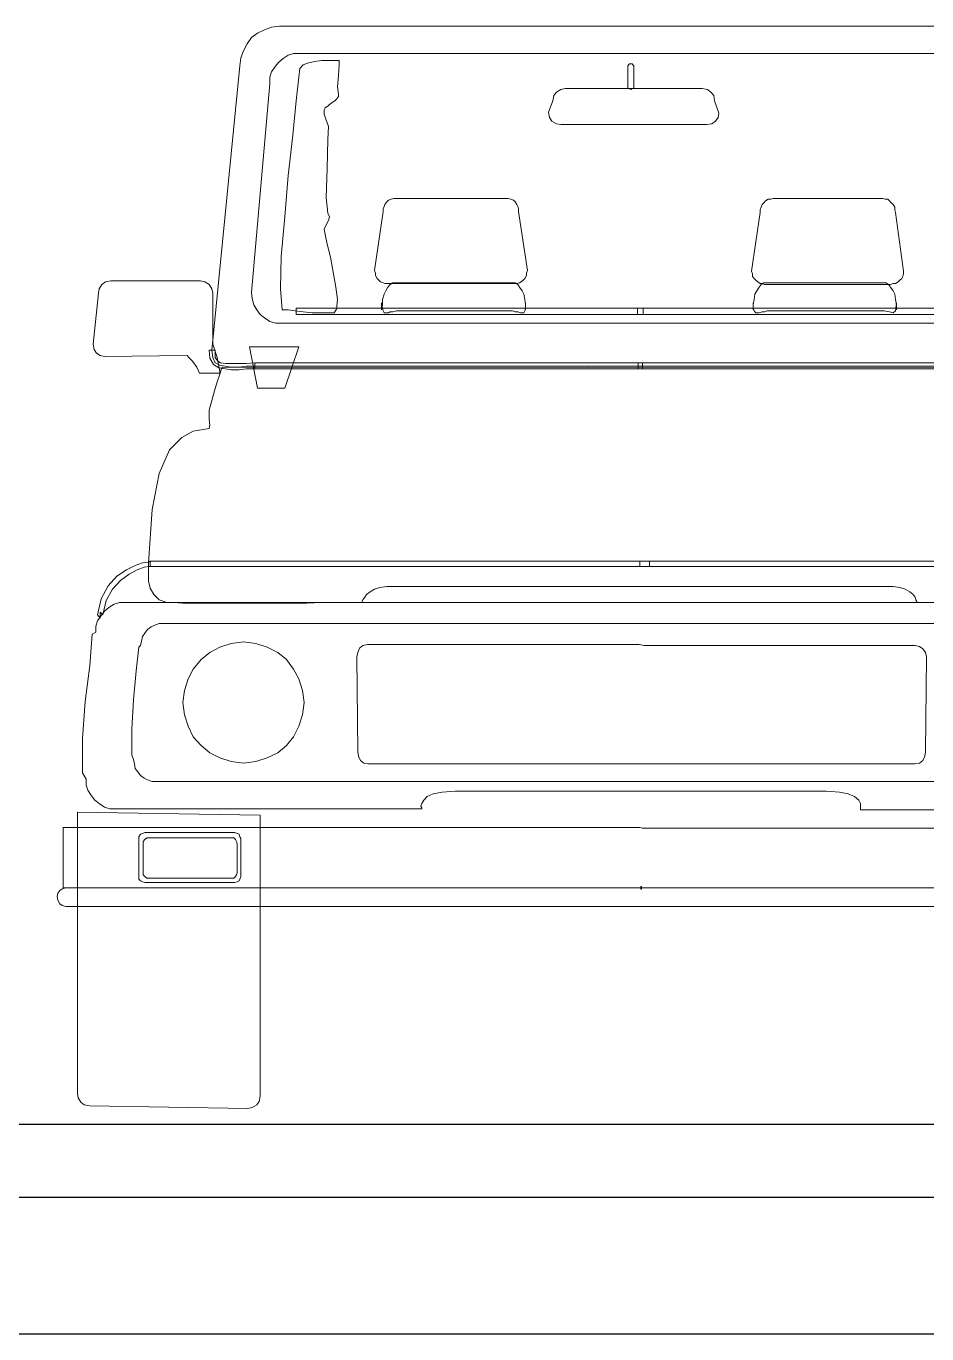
# Model space of a CAD drawing. Extents: x -1568 to -728, y -1287 to -990.
# Drawn here: x -1010.41 to -1000.53, y -1168.92 to -1154.57 of the extents above; entities that cross this region are included whole.
import ezdxf

# ---------------------------------------------------------------- set-up
doc = ezdxf.new("R2010")
doc.units = 0
doc.header["$LTSCALE"] = 5
doc.layers.get('0').update_dxf_attribs({"linetype": 'CONTINUOUS'})
doc.layers.add('车人', color=7, linetype='CONTINUOUS', lineweight=9)

# ---------------------------------------------------------------- blocks, each defined once
blk = doc.blocks.new('carbb')
at = {"layer": '车人', "color": 143}
for p, q in [((-0.7329, 1.9755), (-0.725, 1.9867)), ((-0.725, 1.9867), (-0.7137, 1.9947)), ((-0.7137, 1.9947), (-0.7007, 2.0012)), ((-0.7007, 2.0012), (-0.688, 2.0059)), ((-0.688, 2.0059), (-0.6735, 2.0077)), ((-0.6735, 2.0077), (-0.0306, 2.0077)), ((-0.0306, 2.0077), (-0.0194, 2.0077)), ((-0.0194, 2.0077), (-0.0194, 2.0077)), ((-0.0194, 2.0077), (0.6214, 2.0077)), ((-0.7442, 1.9498), (-0.7394, 1.9625)), ((-0.7394, 1.9625), (-0.7329, 1.9755)), ((-0.7459, 1.9353), (-0.7442, 1.9498)), ((-0.675, 1.9418), (-0.6815, 1.9338)), ((-0.667, 1.9483), (-0.675, 1.9418)), ((-0.6576, 1.9545), (-0.667, 1.9483)), ((-0.6478, 1.9577), (-0.6576, 1.9545)), ((-0.6366, 1.9577), (-0.6478, 1.9577)), ((-0.0306, 1.9577), (-0.6366, 1.9577)), ((-0.6221, 1.94), (-0.6301, 1.9368)), ((-0.6094, 1.9433), (-0.6221, 1.94)), ((-0.5964, 1.945), (-0.6094, 1.9433)), ((-0.5851, 1.945), (-0.5964, 1.945)), ((-0.5739, 1.945), (-0.5851, 1.945)), ((-0.5659, 1.945), (-0.5739, 1.945)), ((-0.5642, 1.945), (-0.5659, 1.945)), ((-0.5642, 1.9368), (-0.5642, 1.945)), ((-0.0339, 1.9385), (-0.0357, 1.9368)), ((-0.0306, 1.9385), (-0.0339, 1.9385)), ((-0.0194, 1.9577), (-0.0306, 1.9577)), ((-0.0306, 1.9385), (-0.0306, 1.9385)), ((-0.0291, 1.9385), (-0.0306, 1.9385)), ((-0.0274, 1.9368), (-0.0291, 1.9385)), ((0.5845, 1.9577), (-0.0194, 1.9577)), ((-0.7974, 1.4148), (-0.7459, 1.9353)), ((-0.688, 1.924), (-0.6913, 1.9143)), ((-0.6913, 1.9143), (-0.6913, 1.9031)), ((-0.6815, 1.9338), (-0.688, 1.924)), ((-0.6381, 1.9143), (-0.6431, 1.8711)), ((-0.6366, 1.9305), (-0.6381, 1.9143)), ((-0.6301, 1.9368), (-0.6366, 1.9305)), ((-0.6366, 1.9305), (-0.6366, 1.9305)), ((-0.5674, 1.8968), (-0.5659, 1.9175)), ((-0.5659, 1.9175), (-0.5642, 1.9368)), ((-0.0357, 1.9368), (-0.0371, 1.9353)), ((-0.0371, 1.9353), (-0.0371, 1.932)), ((-0.0371, 1.932), (-0.0371, 1.8983)), ((-0.0259, 1.9353), (-0.0274, 1.9368)), ((-0.0259, 1.932), (-0.0259, 1.9353)), ((-0.0259, 1.8983), (-0.0259, 1.932)), ((-0.6913, 1.9031), (-0.725, 1.5206)), ((-0.5659, 1.8824), (-0.5674, 1.8968)), ((-0.1592, 1.8918), (-0.1672, 1.8871)), ((-0.1512, 1.8936), (-0.1592, 1.8918)), ((-0.0291, 1.8936), (-0.1512, 1.8936)), ((-0.0371, 1.8983), (-0.0371, 1.8951)), ((-0.0371, 1.8951), (-0.0357, 1.8936)), ((-0.0357, 1.8936), (-0.0339, 1.8936)), ((-0.0339, 1.8936), (-0.0306, 1.8918)), ((-0.0306, 1.8918), (-0.0291, 1.8936)), ((-0.0306, 1.8918), (-0.0306, 1.8918)), ((-0.0306, 1.8918), (-0.0306, 1.8918)), ((-0.0194, 1.8936), (-0.0291, 1.8936)), ((-0.0291, 1.8936), (-0.0274, 1.8936)), ((-0.0274, 1.8936), (-0.0259, 1.8951)), ((-0.0259, 1.8951), (-0.0259, 1.8983)), ((0.0991, 1.8936), (-0.0194, 1.8936)), ((0.1089, 1.8918), (0.0991, 1.8936)), ((0.1151, 1.8871), (0.1089, 1.8918)), ((-0.6431, 1.8711), (-0.6493, 1.8085)), ((-0.5819, 1.8646), (-0.5772, 1.8679)), ((-0.5772, 1.8679), (-0.5721, 1.8711)), ((-0.5721, 1.8711), (-0.5692, 1.8741)), ((-0.5692, 1.8741), (-0.5659, 1.8791)), ((-0.5659, 1.8791), (-0.5659, 1.8824)), ((-0.1737, 1.8711), (-0.1817, 1.8501)), ((-0.1722, 1.8806), (-0.1737, 1.8711)), ((-0.1672, 1.8871), (-0.1722, 1.8806)), ((0.1201, 1.8806), (0.1151, 1.8871)), ((0.1216, 1.8711), (0.1201, 1.8806)), ((0.1296, 1.8484), (0.1216, 1.8711)), ((-0.5916, 1.8549), (-0.5899, 1.8581)), ((-0.5916, 1.8469), (-0.5916, 1.8549)), ((-0.5884, 1.8357), (-0.5916, 1.8469)), ((-0.5899, 1.8581), (-0.5851, 1.8614)), ((-0.5851, 1.8614), (-0.5819, 1.8646)), ((-0.1817, 1.8501), (-0.1802, 1.8404)), ((0.1281, 1.8404), (0.1296, 1.8484)), ((-0.5851, 1.8277), (-0.5884, 1.8357)), ((-0.5837, 1.8244), (-0.5851, 1.8277)), ((-0.5851, 1.8002), (-0.5837, 1.8244)), ((-0.1802, 1.8404), (-0.1755, 1.8342)), ((-0.1755, 1.8342), (-0.1672, 1.8292)), ((-0.1672, 1.8292), (-0.1592, 1.8277)), ((-0.1592, 1.8277), (-0.0306, 1.8277)), ((-0.0306, 1.8277), (-0.0194, 1.8277)), ((-0.0194, 1.8277), (-0.0194, 1.8277)), ((-0.0194, 1.8277), (0.1071, 1.8277)), ((0.1071, 1.8277), (0.1169, 1.8292)), ((0.1169, 1.8292), (0.1234, 1.8342)), ((0.1234, 1.8342), (0.1281, 1.8404)), ((-0.6493, 1.8085), (-0.6576, 1.7343)), ((-0.5866, 1.7473), (-0.5851, 1.8002)), ((-0.5884, 1.6944), (-0.5866, 1.7473)), ((-0.6576, 1.7343), (-0.6638, 1.6589)), ((-0.5851, 1.6654), (-0.5884, 1.6944)), ((-0.4823, 1.6781), (-0.4838, 1.6734)), ((-0.4808, 1.6814), (-0.4823, 1.6781)), ((-0.4775, 1.6861), (-0.4808, 1.6814)), ((-0.4743, 1.6893), (-0.4775, 1.6861)), ((-0.4696, 1.6911), (-0.4743, 1.6893)), ((-0.4645, 1.6926), (-0.4696, 1.6911)), ((-0.4598, 1.6926), (-0.4645, 1.6926)), ((-0.2606, 1.6926), (-0.4598, 1.6926)), ((-0.2556, 1.6926), (-0.2606, 1.6926)), ((-0.2508, 1.6911), (-0.2556, 1.6926)), ((-0.2461, 1.6893), (-0.2508, 1.6911)), ((-0.2429, 1.6861), (-0.2461, 1.6893)), ((-0.2396, 1.6814), (-0.2429, 1.6861)), ((-0.2381, 1.6781), (-0.2396, 1.6814)), ((-0.2364, 1.6734), (-0.2381, 1.6781)), ((0.2052, 1.6716), (0.2067, 1.6766)), ((0.2067, 1.6766), (0.2085, 1.6814)), ((0.2085, 1.6814), (0.2118, 1.6846)), ((0.2118, 1.6846), (0.215, 1.6879)), ((0.215, 1.6879), (0.2197, 1.6911)), ((0.2197, 1.6911), (0.2245, 1.6911)), ((0.2245, 1.6911), (0.2292, 1.6926)), ((0.2292, 1.6926), (0.4287, 1.6926)), ((0.4287, 1.6926), (0.4334, 1.6911)), ((0.4334, 1.6911), (0.4382, 1.6911)), ((0.4382, 1.6911), (0.4414, 1.6879)), ((0.4414, 1.6879), (0.4447, 1.6846)), ((0.4447, 1.6846), (0.4479, 1.6814)), ((0.4479, 1.6814), (0.4512, 1.6766)), ((0.4512, 1.6766), (0.4512, 1.6716)), ((-0.6638, 1.6589), (-0.6703, 1.5865)), ((-0.5884, 1.6444), (-0.5837, 1.6524)), ((-0.5819, 1.6589), (-0.5851, 1.6654)), ((-0.5837, 1.6524), (-0.5819, 1.6589)), ((-0.4838, 1.6687), (-0.5, 1.5608)), ((-0.4838, 1.6734), (-0.4838, 1.6687)), ((-0.2364, 1.6687), (-0.2364, 1.6734)), ((-0.2204, 1.5608), (-0.2364, 1.6687)), ((0.1893, 1.5593), (0.2052, 1.6669)), ((0.2052, 1.6669), (0.2052, 1.6716)), ((0.4512, 1.6716), (0.4527, 1.6669)), ((0.4527, 1.6669), (0.4671, 1.5593)), ((-0.5916, 1.6364), (-0.5884, 1.6444)), ((-0.5899, 1.6267), (-0.5916, 1.6364)), ((-0.5866, 1.6089), (-0.5899, 1.6267)), ((-0.5804, 1.585), (-0.5866, 1.6089)), ((-0.6703, 1.5865), (-0.672, 1.5271)), ((-0.5754, 1.5575), (-0.5804, 1.585)), ((-0.5707, 1.5303), (-0.5754, 1.5575)), ((-0.5, 1.5608), (-0.4982, 1.556)), ((-0.4982, 1.556), (-0.4982, 1.5513)), ((-0.2219, 1.556), (-0.2204, 1.5608)), ((-0.2219, 1.5513), (-0.2219, 1.556)), ((0.1908, 1.5546), (0.1893, 1.5593)), ((0.4671, 1.5593), (0.4671, 1.5546)), ((-0.9981, 1.5351), (-1.0031, 1.5271)), ((-0.9916, 1.5401), (-0.9981, 1.5351)), ((-0.9821, 1.5416), (-0.9916, 1.5401)), ((-0.8181, 1.5416), (-0.9821, 1.5416)), ((-0.8101, 1.5401), (-0.8181, 1.5416)), ((-0.8021, 1.5351), (-0.8101, 1.5401)), ((-0.7974, 1.5271), (-0.8021, 1.5351)), ((-0.4982, 1.5513), (-0.4953, 1.5463)), ((-0.4953, 1.5463), (-0.492, 1.543)), ((-0.492, 1.543), (-0.4888, 1.5401)), ((-0.4888, 1.5401), (-0.4838, 1.5383)), ((-0.4838, 1.5383), (-0.4808, 1.5368)), ((-0.4808, 1.5368), (-0.4758, 1.5368)), ((-0.4758, 1.5368), (-0.2443, 1.5368)), ((-0.4758, 1.5303), (-0.471, 1.5351)), ((-0.471, 1.5351), (-0.4663, 1.5383)), ((-0.4663, 1.5383), (-0.4613, 1.5383)), ((-0.4613, 1.5383), (-0.2476, 1.5383)), ((-0.2476, 1.5383), (-0.2429, 1.5383)), ((-0.2443, 1.5368), (-0.2443, 1.5368)), ((-0.2443, 1.5368), (-0.2396, 1.5368)), ((-0.2429, 1.5383), (-0.2381, 1.5351)), ((-0.2396, 1.5368), (-0.2349, 1.5383)), ((-0.2381, 1.5351), (-0.2349, 1.5303)), ((-0.2349, 1.5383), (-0.2316, 1.5401)), ((-0.2316, 1.5401), (-0.2284, 1.543)), ((-0.2284, 1.543), (-0.2251, 1.5463)), ((-0.2251, 1.5463), (-0.2219, 1.5513)), ((0.1908, 1.5495), (0.1908, 1.5546)), ((0.194, 1.5463), (0.1908, 1.5495)), ((0.1973, 1.543), (0.194, 1.5463)), ((0.2005, 1.5401), (0.1973, 1.543)), ((0.2052, 1.5368), (0.2005, 1.5401)), ((0.2035, 1.5303), (0.2067, 1.5351)), ((0.2085, 1.5368), (0.2052, 1.5368)), ((0.2067, 1.5351), (0.2118, 1.5383)), ((0.2132, 1.5351), (0.2085, 1.5368)), ((0.2118, 1.5383), (0.2165, 1.5383)), ((0.2132, 1.5351), (0.2132, 1.5351)), ((0.4432, 1.5351), (0.2132, 1.5351)), ((0.2165, 1.5383), (0.4302, 1.5383)), ((0.4302, 1.5383), (0.4349, 1.5383)), ((0.4349, 1.5383), (0.4399, 1.5351)), ((0.4399, 1.5351), (0.4432, 1.5303)), ((0.4479, 1.5368), (0.4432, 1.5351)), ((0.4527, 1.5368), (0.4479, 1.5368)), ((0.4574, 1.5401), (0.4527, 1.5368)), ((0.4606, 1.543), (0.4574, 1.5401)), ((0.4639, 1.5463), (0.4606, 1.543)), ((0.4657, 1.5495), (0.4639, 1.5463)), ((0.4671, 1.5546), (0.4657, 1.5495)), ((-1.0046, 1.5191), (-1.0143, 1.426)), ((-1.0031, 1.5271), (-1.0046, 1.5191)), ((-0.7956, 1.5191), (-0.7974, 1.5271)), ((-0.7956, 1.426), (-0.7956, 1.5191)), ((-0.725, 1.5206), (-0.7235, 1.5093)), ((-0.7235, 1.5093), (-0.7202, 1.4981)), ((-0.672, 1.5271), (-0.6688, 1.4886)), ((-0.5674, 1.5079), (-0.5707, 1.5303)), ((-0.5692, 1.4901), (-0.5674, 1.5079)), ((-0.4855, 1.5079), (-0.4823, 1.5173)), ((-0.4855, 1.4981), (-0.4855, 1.5079)), ((-0.4823, 1.5173), (-0.479, 1.5238)), ((-0.479, 1.5238), (-0.4758, 1.5303)), ((-0.2349, 1.5303), (-0.2298, 1.5238)), ((-0.2298, 1.5238), (-0.2269, 1.5173)), ((-0.2269, 1.5173), (-0.2251, 1.5079)), ((-0.2251, 1.5079), (-0.2236, 1.4981)), ((0.1922, 1.4981), (0.194, 1.5079)), ((0.194, 1.5079), (0.1955, 1.5173)), ((0.1955, 1.5173), (0.1987, 1.5238)), ((0.1987, 1.5238), (0.2035, 1.5303)), ((0.4432, 1.5303), (0.4479, 1.5238)), ((0.4479, 1.5238), (0.4512, 1.5173)), ((0.4512, 1.5173), (0.4527, 1.5079)), ((0.4527, 1.5079), (0.4544, 1.4981)), ((-0.7202, 1.4981), (-0.7152, 1.4886)), ((-0.7152, 1.4886), (-0.709, 1.4804)), ((-0.6688, 1.4886), (-0.6655, 1.4886)), ((-0.6655, 1.4886), (-0.6576, 1.4886)), ((-0.6576, 1.4886), (-0.6446, 1.4869)), ((-0.6446, 1.4869), (-0.6301, 1.4854)), ((-0.0194, 1.4916), (-0.6431, 1.4916)), ((-0.6431, 1.4916), (-0.6431, 1.4804)), ((-0.6301, 1.4854), (-0.6141, 1.4836)), ((-0.6141, 1.4836), (-0.5979, 1.4836)), ((-0.5979, 1.4836), (-0.5851, 1.4836)), ((-0.5851, 1.4836), (-0.5739, 1.4836)), ((-0.5739, 1.4836), (-0.5692, 1.4901)), ((-0.487, 1.5014), (-0.487, 1.4886)), ((-0.4855, 1.4916), (-0.487, 1.5014)), ((-0.487, 1.4886), (-0.4855, 1.4981)), ((-0.4838, 1.4869), (-0.4855, 1.4916)), ((-0.4823, 1.4836), (-0.4838, 1.4869)), ((-0.479, 1.4836), (-0.4823, 1.4836)), ((-0.4743, 1.4836), (-0.479, 1.4836)), ((-0.471, 1.4854), (-0.4743, 1.4836)), ((-0.4663, 1.4854), (-0.471, 1.4854)), ((-0.4598, 1.4869), (-0.4663, 1.4854)), ((-0.4598, 1.4869), (-0.4598, 1.4869)), ((-0.2476, 1.4869), (-0.4598, 1.4869)), ((-0.2429, 1.4854), (-0.2476, 1.4869)), ((-0.2381, 1.4854), (-0.2429, 1.4854)), ((-0.2331, 1.4836), (-0.2381, 1.4854)), ((-0.2298, 1.4836), (-0.2331, 1.4836)), ((-0.2269, 1.4836), (-0.2298, 1.4836)), ((-0.2251, 1.4869), (-0.2269, 1.4836)), ((-0.2236, 1.4916), (-0.2251, 1.4869)), ((-0.2236, 1.5014), (-0.2236, 1.4916)), ((-0.2236, 1.4886), (-0.2236, 1.5014)), ((-0.2236, 1.4981), (-0.2236, 1.4886)), ((-0.0194, 1.4916), (-0.0194, 1.4804)), ((-0.0085, 1.4916), (-0.0194, 1.4916)), ((-0.0194, 1.4916), (-0.0194, 1.4916)), ((-0.0194, 1.4804), (-0.0194, 1.4916)), ((-0.0194, 1.4916), (-0.0194, 1.4916)), ((-0.0085, 1.4916), (-0.0085, 1.4804)), ((0.6134, 1.4916), (-0.0085, 1.4916)), ((-0.0085, 1.4916), (-0.0085, 1.4916)), ((-0.0085, 1.4804), (-0.0085, 1.4916)), ((-0.0085, 1.4916), (-0.0085, 1.4916)), ((0.1922, 1.5014), (0.1922, 1.4886)), ((0.1922, 1.4916), (0.1922, 1.5014)), ((0.1922, 1.4886), (0.1922, 1.4981)), ((0.194, 1.4869), (0.1922, 1.4916)), ((0.1973, 1.4836), (0.194, 1.4869)), ((0.2005, 1.4836), (0.1973, 1.4836)), ((0.2035, 1.4836), (0.2005, 1.4836)), ((0.2085, 1.4854), (0.2035, 1.4836)), ((0.2132, 1.4854), (0.2085, 1.4854)), ((0.218, 1.4869), (0.2132, 1.4854)), ((0.218, 1.4869), (0.218, 1.4869)), ((0.4317, 1.4869), (0.218, 1.4869)), ((0.4414, 1.4854), (0.4317, 1.4869)), ((0.4479, 1.4836), (0.4414, 1.4854)), ((0.4527, 1.4869), (0.4479, 1.4836)), ((0.4544, 1.5014), (0.4527, 1.4869)), ((0.4544, 1.4886), (0.4544, 1.5014)), ((0.4544, 1.4981), (0.4544, 1.4886)), ((-0.709, 1.4804), (-0.7007, 1.4742)), ((-0.7007, 1.4742), (-0.6913, 1.4677)), ((-0.6913, 1.4677), (-0.68, 1.4644)), ((-0.68, 1.4644), (-0.6688, 1.4644)), ((-0.6688, 1.4644), (-0.0179, 1.4644)), ((-0.6431, 1.4804), (-0.0194, 1.4804)), ((-0.0194, 1.4804), (-0.0085, 1.4804)), ((-0.0194, 1.4804), (-0.0194, 1.4804)), ((-0.0179, 1.4644), (-0.0102, 1.4644)), ((-0.0102, 1.4644), (-0.0102, 1.4644)), ((-0.0102, 1.4644), (0.6406, 1.4644)), ((-0.0085, 1.4804), (0.6134, 1.4804)), ((-0.0085, 1.4804), (-0.0085, 1.4804)), ((-1.0143, 1.426), (-1.0126, 1.4162)), ((-1.0126, 1.4162), (-1.0078, 1.4097)), ((-0.8021, 1.4148), (-0.8021, 1.4148)), ((-0.7923, 1.4148), (-0.8021, 1.4148)), ((-0.8021, 1.4148), (-0.8006, 1.4003)), ((-0.8021, 1.4148), (-0.8021, 1.4148)), ((-0.7956, 1.4017), (-0.7974, 1.4148)), ((-0.7956, 1.426), (-0.7956, 1.426)), ((-0.7876, 1.4017), (-0.7956, 1.426)), ((-0.7909, 1.4148), (-0.7923, 1.4148)), ((-0.7909, 1.4017), (-0.7909, 1.4148)), ((-0.7282, 1.421), (-0.7282, 1.421)), ((-0.7137, 1.3456), (-0.7282, 1.421)), ((-0.7282, 1.421), (-0.6381, 1.421)), ((-0.6381, 1.421), (-0.6638, 1.3456)), ((-1.0078, 1.4097), (-1.0013, 1.405)), ((-1.0013, 1.405), (-0.9933, 1.4032)), ((-0.9933, 1.4032), (-0.8423, 1.405)), ((-0.8423, 1.405), (-0.839, 1.4017)), ((-0.839, 1.4017), (-0.8325, 1.3952)), ((-0.8325, 1.3952), (-0.8246, 1.384)), ((-0.8006, 1.4003), (-0.7941, 1.389)), ((-0.7909, 1.392), (-0.7956, 1.4017)), ((-0.7941, 1.389), (-0.7844, 1.3825)), ((-0.7861, 1.3952), (-0.7909, 1.4017)), ((-0.7829, 1.3873), (-0.7909, 1.392)), ((-0.7844, 1.3858), (-0.7876, 1.4017)), ((-0.7811, 1.392), (-0.7861, 1.3952)), ((-0.7717, 1.3905), (-0.7811, 1.392)), ((-0.7619, 1.3905), (-0.7717, 1.3905)), ((-0.7474, 1.3905), (-0.7619, 1.3905)), ((-0.7347, 1.3905), (-0.7474, 1.3905)), ((-0.7184, 1.392), (-0.7347, 1.3905)), ((-0.0179, 1.392), (-0.7184, 1.392)), ((-0.7184, 1.3808), (-0.7184, 1.392)), ((-0.7184, 1.392), (-0.7184, 1.3808)), ((-0.7184, 1.392), (-0.7184, 1.392)), ((-0.0179, 1.392), (-0.0179, 1.3808)), ((-0.0179, 1.392), (-0.0179, 1.392)), ((-0.0102, 1.392), (-0.0179, 1.392)), ((-0.0179, 1.3808), (-0.0179, 1.392)), ((-0.0102, 1.392), (-0.0102, 1.3808)), ((-0.0102, 1.392), (-0.0102, 1.392)), ((0.6906, 1.392), (-0.0102, 1.392)), ((-0.0102, 1.3808), (-0.0102, 1.392)), ((-0.8246, 1.384), (-0.8198, 1.3728)), ((-0.8198, 1.3728), (-0.7829, 1.3728)), ((-0.7876, 1.3568), (-0.7829, 1.3713)), ((-0.7829, 1.376), (-0.7844, 1.3858)), ((-0.7844, 1.3825), (-0.7731, 1.3808)), ((-0.7731, 1.3858), (-0.7829, 1.3873)), ((-0.7829, 1.3713), (-0.7796, 1.3808)), ((-0.7829, 1.3728), (-0.7829, 1.376)), ((-0.7796, 1.3808), (-0.7779, 1.384)), ((-0.7779, 1.384), (0.7485, 1.3825)), ((-0.7619, 1.384), (-0.7731, 1.3858)), ((-0.7731, 1.3808), (-0.7619, 1.3793)), ((-0.7474, 1.384), (-0.7619, 1.384)), ((-0.7619, 1.3793), (-0.7474, 1.3793)), ((-0.7347, 1.3858), (-0.7474, 1.384)), ((-0.7474, 1.3793), (-0.7347, 1.3808)), ((-0.7184, 1.3858), (-0.7347, 1.3858)), ((-0.7347, 1.3808), (-0.7184, 1.3808)), ((-0.0179, 1.3858), (-0.7184, 1.3858)), ((-0.7184, 1.3808), (-0.0179, 1.3808)), ((-0.7184, 1.3808), (-0.7184, 1.3808)), ((-0.7184, 1.3808), (-0.7184, 1.3808)), ((-0.0102, 1.3858), (-0.0179, 1.3858)), ((-0.0179, 1.3808), (-0.0179, 1.3808)), ((-0.0179, 1.3808), (-0.0102, 1.3808)), ((-0.0179, 1.3808), (-0.0179, 1.3808)), ((0.6906, 1.3858), (-0.0102, 1.3858)), ((-0.0102, 1.3808), (-0.0102, 1.3808)), ((-0.0102, 1.3808), (0.6906, 1.3808)), ((-0.0102, 1.3808), (-0.0102, 1.3808)), ((-0.7974, 1.3231), (-0.7923, 1.3406)), ((-0.7923, 1.3406), (-0.7876, 1.3568)), ((-0.6638, 1.3456), (-0.7137, 1.3456)), ((-0.8021, 1.3054), (-0.7974, 1.3231)), ((-0.8021, 1.2891), (-0.8021, 1.3054)), ((-0.8311, 1.2667), (-0.8133, 1.2699)), ((-0.8133, 1.2699), (-0.8021, 1.2717)), ((-0.8006, 1.2779), (-0.8021, 1.2891)), ((-0.8021, 1.2717), (-0.8006, 1.2779)), ((-0.8745, 1.233), (-0.8518, 1.2554)), ((-0.8518, 1.2554), (-0.8311, 1.2667)), ((-0.8937, 1.1895), (-0.8745, 1.233)), ((-0.9064, 1.1236), (-0.8937, 1.1895)), ((-0.9129, 1.0258), (-0.9064, 1.1236)), ((-0.9097, 1.029), (-0.9129, 1.0272)), ((-0.0147, 1.029), (-0.9097, 1.029)), ((-0.9097, 1.0196), (-0.9097, 1.029)), ((-0.9097, 1.029), (-0.9097, 1.0196)), ((-0.9097, 1.029), (-0.9097, 1.029)), ((-0.0147, 1.029), (-0.0147, 1.0196)), ((-0.0147, 1.029), (-0.0147, 1.029)), ((0.0028, 1.029), (-0.0147, 1.029)), ((-0.0147, 1.0196), (-0.0147, 1.029)), ((0.0028, 1.029), (0.0028, 1.0196)), ((0.0028, 1.029), (0.0028, 1.029)), ((0.8801, 1.029), (0.0028, 1.029)), ((0.0028, 1.0196), (0.0028, 1.029)), ((-0.9531, 1.0131), (-0.9709, 1.0018)), ((-0.9644, 0.9938), (-0.9484, 1.0051)), ((-0.9372, 1.021), (-0.9531, 1.0131)), ((-0.9484, 1.0051), (-0.9339, 1.0131)), ((-0.9242, 1.0258), (-0.9372, 1.021)), ((-0.9339, 1.0131), (-0.9209, 1.0181)), ((-0.9129, 1.0272), (-0.9242, 1.0258)), ((-0.9209, 1.0181), (-0.9115, 1.0196)), ((-0.9129, 1.0225), (-0.9129, 1.0258)), ((-0.9129, 1.0163), (-0.9129, 1.0225)), ((-0.9129, 1.0051), (-0.9129, 1.0163)), ((-0.9129, 0.9924), (-0.9129, 1.0051)), ((-0.9115, 1.0196), (-0.9097, 1.0196)), ((-0.9097, 1.0196), (-0.0147, 1.0196)), ((-0.9097, 1.0196), (-0.9097, 1.0196)), ((-0.9097, 1.0196), (-0.9097, 1.0196)), ((-0.0147, 1.0196), (-0.0147, 1.0196)), ((-0.0147, 1.0196), (0.0028, 1.0196)), ((-0.0147, 1.0196), (-0.0147, 1.0196)), ((0.0028, 1.0196), (0.0028, 1.0196)), ((0.0028, 1.0196), (0.8801, 1.0196)), ((0.0028, 1.0196), (0.0028, 1.0196)), ((-0.9868, 0.9841), (-0.9998, 0.9601)), ((-0.9709, 1.0018), (-0.9868, 0.9841)), ((-0.9789, 0.9779), (-0.9644, 0.9938)), ((-0.9097, 0.9794), (-0.9129, 0.9924)), ((-0.4903, 0.9811), (-0.5, 0.9779)), ((-0.4775, 0.9826), (-0.4903, 0.9811)), ((-0.4696, 0.9826), (-0.4775, 0.9826)), ((-0.4598, 0.9826), (-0.4696, 0.9826)), ((-0.4501, 0.9826), (-0.4598, 0.9826)), ((-0.4388, 0.9826), (-0.4501, 0.9826)), ((-0.4294, 0.9826), (-0.4388, 0.9826)), ((-0.4181, 0.9826), (-0.4294, 0.9826)), ((-0.4069, 0.9826), (-0.4181, 0.9826)), ((-0.3954, 0.9826), (-0.4069, 0.9826)), ((-0.3841, 0.9826), (-0.3954, 0.9826)), ((-0.3747, 0.9826), (-0.3841, 0.9826)), ((-0.3667, 0.9826), (-0.3747, 0.9826)), ((-0.3584, 0.9826), (-0.3667, 0.9826)), ((-0.3522, 0.9826), (-0.3584, 0.9826)), ((-0.3472, 0.9826), (-0.3522, 0.9826)), ((-0.3439, 0.9826), (-0.3472, 0.9826)), ((-0.3425, 0.9826), (-0.3439, 0.9826)), ((0.3128, 0.9826), (-0.3425, 0.9826)), ((0.3146, 0.9826), (0.3128, 0.9826)), ((0.3176, 0.9826), (0.3146, 0.9826)), ((0.3226, 0.9826), (0.3176, 0.9826)), ((0.3291, 0.9826), (0.3226, 0.9826)), ((0.3371, 0.9826), (0.3291, 0.9826)), ((0.3451, 0.9826), (0.3371, 0.9826)), ((0.3548, 0.9826), (0.3451, 0.9826)), ((0.366, 0.9826), (0.3548, 0.9826)), ((0.3773, 0.9826), (0.366, 0.9826)), ((0.3885, 0.9826), (0.3773, 0.9826)), ((0.3997, 0.9826), (0.3885, 0.9826)), ((0.4092, 0.9826), (0.3997, 0.9826)), ((0.4204, 0.9826), (0.4092, 0.9826)), ((0.4302, 0.9826), (0.4204, 0.9826)), ((0.4399, 0.9826), (0.4302, 0.9826)), ((0.4479, 0.9826), (0.4399, 0.9826)), ((0.4606, 0.9811), (0.4479, 0.9826)), ((0.4704, 0.9779), (0.4606, 0.9811)), ((-0.9998, 0.9601), (-1.0061, 0.9312)), ((-0.9966, 0.9312), (-0.9901, 0.9569)), ((-0.9901, 0.9569), (-0.9789, 0.9779)), ((-0.9032, 0.9681), (-0.9097, 0.9794)), ((-0.8937, 0.9584), (-0.9032, 0.9681)), ((-0.8792, 0.9536), (-0.8937, 0.9584)), ((-0.521, 0.9584), (-0.5225, 0.9554)), ((-0.5177, 0.9634), (-0.521, 0.9584)), ((-0.5145, 0.9681), (-0.5177, 0.9634)), ((-0.508, 0.9729), (-0.5145, 0.9681)), ((-0.5, 0.9779), (-0.508, 0.9729)), ((0.4784, 0.9729), (0.4704, 0.9779)), ((0.4849, 0.9681), (0.4784, 0.9729)), ((0.4881, 0.9634), (0.4849, 0.9681)), ((0.4896, 0.9584), (0.4881, 0.9634)), ((0.4914, 0.9554), (0.4896, 0.9584)), ((-1.0013, 0.9359), (-1.0013, 0.9359)), ((-1.0013, 0.9247), (-1.0013, 0.9359)), ((-1.0013, 0.9359), (-0.9966, 0.9312)), ((-0.9933, 0.9377), (-0.9998, 0.9297)), ((-0.9854, 0.9442), (-0.9933, 0.9377)), ((-0.9756, 0.9504), (-0.9854, 0.9442)), ((-0.9661, 0.9536), (-0.9756, 0.9504)), ((-0.9546, 0.9536), (-0.9661, 0.9536)), ((-0.0161, 0.9536), (-0.9546, 0.9536)), ((-0.868, 0.9536), (-0.8792, 0.9536)), ((-0.8503, 0.9522), (-0.868, 0.9536)), ((-0.8293, 0.9522), (-0.8503, 0.9522)), ((-0.8036, 0.9522), (-0.8293, 0.9522)), ((-0.7764, 0.9522), (-0.8036, 0.9522)), ((-0.7459, 0.9522), (-0.7764, 0.9522)), ((-0.7152, 0.9522), (-0.7459, 0.9522)), ((-0.6833, 0.9522), (-0.7152, 0.9522)), ((-0.6525, 0.9522), (-0.6833, 0.9522)), ((-0.6236, 0.9522), (-0.6525, 0.9522)), ((-0.5964, 0.9536), (-0.6236, 0.9522)), ((-0.5707, 0.9536), (-0.5964, 0.9536)), ((-0.5514, 0.9536), (-0.5707, 0.9536)), ((-0.5352, 0.9536), (-0.5514, 0.9536)), ((-0.5257, 0.9536), (-0.5352, 0.9536)), ((-0.5225, 0.9536), (-0.5257, 0.9536)), ((-0.5225, 0.9554), (-0.5225, 0.9536)), ((-0.007, 0.9536), (-0.0161, 0.9536)), ((0.93, 0.9536), (-0.007, 0.9536)), ((0.4914, 0.9536), (0.4914, 0.9554)), ((0.4946, 0.9536), (0.4914, 0.9536)), ((0.5059, 0.9536), (0.4946, 0.9536)), ((0.5203, 0.9536), (0.5059, 0.9536)), ((-1.0061, 0.9199), (-1.0093, 0.9102)), ((-1.0093, 0.9102), (-1.0093, 0.899)), ((-1.0061, 0.9312), (-1.0013, 0.9247)), ((-0.9998, 0.9297), (-1.0061, 0.9199)), ((-0.9017, 0.912), (-0.9082, 0.9087)), ((-0.8937, 0.9152), (-0.9017, 0.912)), ((-0.8857, 0.9152), (-0.8937, 0.9152)), ((-0.0161, 0.9152), (-0.8857, 0.9152)), ((-0.007, 0.9152), (-0.0161, 0.9152)), ((0.8626, 0.9152), (-0.007, 0.9152)), ((-1.0158, 0.8957), (-1.0205, 0.8381)), ((-1.0093, 0.899), (-1.0158, 0.8957)), ((-0.9242, 0.891), (-0.9259, 0.883)), ((-0.9194, 0.8975), (-0.9242, 0.891)), ((-0.9147, 0.904), (-0.9194, 0.8975)), ((-0.9082, 0.9087), (-0.9147, 0.904)), ((-0.9307, 0.8718), (-0.9354, 0.8283)), ((-0.9274, 0.875), (-0.9307, 0.8718)), ((-0.9259, 0.883), (-0.9274, 0.875)), ((-0.8006, 0.862), (-0.8166, 0.8493)), ((-0.7829, 0.8718), (-0.8006, 0.862)), ((-0.7619, 0.8783), (-0.7829, 0.8718)), ((-0.7394, 0.8815), (-0.7619, 0.8783)), ((-0.717, 0.8783), (-0.7394, 0.8815)), ((-0.696, 0.8718), (-0.717, 0.8783)), ((-0.6768, 0.862), (-0.696, 0.8718)), ((-0.6608, 0.8493), (-0.6768, 0.862)), ((-0.5305, 0.862), (-0.5322, 0.854)), ((-0.5272, 0.87), (-0.5305, 0.862)), ((-0.521, 0.875), (-0.5272, 0.87)), ((-0.5127, 0.8765), (-0.521, 0.875)), ((-0.0161, 0.8765), (-0.5127, 0.8765)), ((-0.007, 0.875), (-0.0161, 0.8765)), ((0.4881, 0.875), (-0.007, 0.875)), ((0.4961, 0.8732), (0.4881, 0.875)), ((0.5026, 0.8685), (0.4961, 0.8732)), ((0.5073, 0.862), (0.5026, 0.8685)), ((0.5088, 0.854), (0.5073, 0.862)), ((-1.0205, 0.8381), (-1.0288, 0.7722)), ((-0.8166, 0.8493), (-0.8311, 0.8316)), ((-0.6478, 0.8316), (-0.6608, 0.8493)), ((-0.5322, 0.854), (-0.5305, 0.6805)), ((0.5073, 0.6805), (0.5088, 0.854)), ((-0.9354, 0.8283), (-0.9404, 0.7754)), ((-0.8405, 0.8138), (-0.847, 0.7928)), ((-0.8311, 0.8316), (-0.8405, 0.8138)), ((-0.6381, 0.8138), (-0.6478, 0.8316)), ((-0.6318, 0.7928), (-0.6381, 0.8138)), ((-0.847, 0.7928), (-0.8503, 0.7704)), ((-0.6286, 0.7704), (-0.6318, 0.7928)), ((-1.0288, 0.7722), (-1.0335, 0.7045)), ((-0.9404, 0.7754), (-0.9434, 0.7222)), ((-0.8503, 0.7704), (-0.847, 0.7479)), ((-0.6318, 0.7479), (-0.6286, 0.7704)), ((-0.847, 0.7479), (-0.8405, 0.7272)), ((-0.6381, 0.7272), (-0.6318, 0.7479)), ((-0.9434, 0.7222), (-0.9434, 0.674)), ((-0.8405, 0.7272), (-0.8311, 0.7077)), ((-0.6478, 0.7077), (-0.6381, 0.7272)), ((-1.0335, 0.7045), (-1.0335, 0.6418)), ((-0.8311, 0.7077), (-0.8166, 0.6918)), ((-0.6608, 0.6918), (-0.6478, 0.7077)), ((-0.9434, 0.674), (-0.9404, 0.666)), ((-0.8166, 0.6918), (-0.8006, 0.6787)), ((-0.8006, 0.6787), (-0.7829, 0.6693)), ((-0.696, 0.6693), (-0.6768, 0.6787)), ((-0.6768, 0.6787), (-0.6608, 0.6918)), ((-0.5305, 0.6805), (-0.529, 0.6725)), ((-0.529, 0.6725), (-0.5257, 0.6646)), ((0.5026, 0.6646), (0.5059, 0.6725)), ((0.5059, 0.6725), (0.5073, 0.6805)), ((-0.9404, 0.666), (-0.9387, 0.6581)), ((-0.9387, 0.6581), (-0.9372, 0.6501)), ((-0.9372, 0.6501), (-0.9322, 0.6436)), ((-0.7829, 0.6693), (-0.7619, 0.6628)), ((-0.7619, 0.6628), (-0.7394, 0.6595)), ((-0.7394, 0.6595), (-0.717, 0.6628)), ((-0.7394, 0.6595), (-0.7394, 0.6595)), ((-0.717, 0.6628), (-0.696, 0.6693)), ((-0.5257, 0.6646), (-0.5192, 0.6595)), ((-0.5192, 0.6595), (-0.5112, 0.6581)), ((-0.5112, 0.6581), (-0.0085, 0.6581)), ((-0.0085, 0.6581), (0.0028, 0.6581)), ((0.0028, 0.6581), (0.0028, 0.6581)), ((0.0028, 0.6581), (0.4881, 0.6581)), ((0.4881, 0.6581), (0.4961, 0.6595)), ((0.4961, 0.6595), (0.5026, 0.6646)), ((-1.0335, 0.6418), (-1.027, 0.6306)), ((-1.027, 0.6306), (-1.027, 0.6193)), ((-0.9322, 0.6436), (-0.9274, 0.6371)), ((-0.9274, 0.6371), (-0.9209, 0.6323)), ((-0.9209, 0.6323), (-0.9147, 0.6291)), ((-0.9147, 0.6291), (-0.9064, 0.6258)), ((-0.9064, 0.6258), (-0.8985, 0.6258)), ((-0.8985, 0.6258), (-0.0179, 0.6258)), ((-0.0179, 0.6258), (-0.007, 0.6258)), ((-0.007, 0.6258), (-0.007, 0.6258)), ((-0.007, 0.6258), (0.8739, 0.6258)), ((-1.027, 0.6193), (-1.0238, 0.6099)), ((-1.0238, 0.6099), (-1.0173, 0.6001)), ((-1.0173, 0.6001), (-1.0111, 0.5921)), ((-0.4099, 0.5921), (-0.4037, 0.5986)), ((-0.4037, 0.5986), (-0.3924, 0.6034)), ((-0.3924, 0.6034), (-0.3762, 0.6066)), ((-0.3762, 0.6066), (-0.3522, 0.6081)), ((-0.3522, 0.6081), (-0.336, 0.6081)), ((-0.336, 0.6081), (-0.3168, 0.6081)), ((-0.3168, 0.6081), (-0.2943, 0.6081)), ((-0.2943, 0.6081), (-0.2686, 0.6081)), ((-0.2686, 0.6081), (-0.2429, 0.6081)), ((-0.2429, 0.6081), (-0.2139, 0.6081)), ((-0.2139, 0.6081), (-0.1867, 0.6081)), ((-0.1867, 0.6081), (-0.1577, 0.6081)), ((-0.1577, 0.6081), (-0.1302, 0.6081)), ((-0.1302, 0.6081), (-0.1045, 0.6081)), ((-0.1045, 0.6081), (-0.0806, 0.6081)), ((-0.0806, 0.6081), (-0.0596, 0.6081)), ((-0.0596, 0.6081), (-0.0419, 0.6081)), ((-0.0419, 0.6081), (-0.0291, 0.6081)), ((-0.0291, 0.6081), (-0.0212, 0.6081)), ((-0.0212, 0.6081), (-0.0179, 0.6081)), ((-0.0179, 0.6081), (-0.007, 0.6081)), ((-0.007, 0.6081), (-0.007, 0.6081)), ((-0.007, 0.6081), (-0.0037, 0.6081)), ((-0.0037, 0.6081), (0.0043, 0.6081)), ((0.0043, 0.6081), (0.0173, 0.6081)), ((0.0173, 0.6081), (0.035, 0.6081)), ((0.035, 0.6081), (0.0557, 0.6081)), ((0.0557, 0.6081), (0.0799, 0.6081)), ((0.0799, 0.6081), (0.1056, 0.6081)), ((0.1056, 0.6081), (0.1328, 0.6081)), ((0.1328, 0.6081), (0.1603, 0.6081)), ((0.1603, 0.6081), (0.1893, 0.6081)), ((0.1893, 0.6081), (0.2165, 0.6081)), ((0.2165, 0.6081), (0.2437, 0.6081)), ((0.2437, 0.6081), (0.2694, 0.6081)), ((0.2694, 0.6081), (0.2919, 0.6081)), ((0.2919, 0.6081), (0.3114, 0.6081)), ((0.3114, 0.6081), (0.3258, 0.6081)), ((0.3258, 0.6081), (0.3498, 0.6066)), ((0.3498, 0.6066), (0.366, 0.6034)), ((0.366, 0.6034), (0.3773, 0.5986)), ((0.3773, 0.5986), (0.3853, 0.5921)), ((-1.0111, 0.5921), (-1.0031, 0.5856)), ((-1.0031, 0.5856), (-0.9933, 0.5791)), ((-0.9933, 0.5791), (-0.9836, 0.5762)), ((-0.9836, 0.5762), (-0.9724, 0.5762)), ((-0.9724, 0.5762), (-0.4131, 0.5762)), ((-0.4149, 0.5809), (-0.4131, 0.5856)), ((-0.4131, 0.5777), (-0.4149, 0.5809)), ((-0.4131, 0.5856), (-0.4099, 0.5921)), ((-0.4131, 0.5762), (-0.4131, 0.5777)), ((0.3853, 0.5921), (0.3885, 0.5856)), ((0.3885, 0.5856), (0.3885, 0.5809)), ((0.3885, 0.5809), (0.3885, 0.5762)), ((0.3885, 0.5762), (0.3885, 0.5744)), ((0.3885, 0.5744), (0.946, 0.5744)), ((-1.043, 0.5697), (-0.709, 0.5647)), ((-1.043, 0.0554), (-1.043, 0.5697)), ((-0.709, 0.5647), (-0.709, 0.5647)), ((-0.709, 0.5647), (-0.709, 0.0506)), ((-0.0147, 0.5422), (-1.0687, 0.5422)), ((-1.0687, 0.5422), (-1.0687, 0.4313)), ((-0.9274, 0.5295), (-0.9307, 0.5247)), ((-0.9242, 0.531), (-0.9274, 0.5295)), ((-0.9194, 0.5327), (-0.9242, 0.531)), ((-0.7554, 0.5327), (-0.9194, 0.5327)), ((-0.7507, 0.531), (-0.7554, 0.5327)), ((-0.7474, 0.5295), (-0.7507, 0.531)), ((-0.7459, 0.5247), (-0.7474, 0.5295)), ((-0.0102, 0.5407), (-0.0147, 0.5422)), ((1.0441, 0.5407), (-0.0102, 0.5407)), ((-0.9307, 0.5247), (-0.9307, 0.5215)), ((-0.9307, 0.5215), (-0.9307, 0.4523)), ((-0.9194, 0.5197), (-0.9227, 0.5165)), ((-0.9227, 0.5165), (-0.9227, 0.5117)), ((-0.9227, 0.5117), (-0.9227, 0.4588)), ((-0.9162, 0.523), (-0.9194, 0.5197)), ((-0.9115, 0.523), (-0.9162, 0.523)), ((-0.7619, 0.523), (-0.9115, 0.523)), ((-0.7572, 0.523), (-0.7619, 0.523)), ((-0.7539, 0.5197), (-0.7572, 0.523)), ((-0.7521, 0.5165), (-0.7539, 0.5197)), ((-0.7507, 0.5117), (-0.7521, 0.5165)), ((-0.7507, 0.4588), (-0.7507, 0.5117)), ((-0.7442, 0.5215), (-0.7459, 0.5247)), ((-0.7442, 0.4523), (-0.7442, 0.5215)), ((-0.9227, 0.4588), (-0.9227, 0.4556)), ((-0.9227, 0.4556), (-0.9194, 0.4523)), ((-0.7539, 0.4523), (-0.7521, 0.4556)), ((-0.7521, 0.4556), (-0.7507, 0.4588)), ((-1.064, 0.4313), (-1.0705, 0.4299)), ((-1.0687, 0.4313), (-0.0132, 0.4313)), ((-0.0194, 0.4313), (-1.064, 0.4313)), ((-0.9307, 0.4523), (-0.9307, 0.4476)), ((-0.9307, 0.4476), (-0.9274, 0.4444)), ((-0.9274, 0.4444), (-0.9242, 0.4426)), ((-0.9242, 0.4426), (-0.9194, 0.4411)), ((-0.9194, 0.4523), (-0.9162, 0.4491)), ((-0.9194, 0.4411), (-0.7554, 0.4411)), ((-0.9162, 0.4491), (-0.9115, 0.4491)), ((-0.9115, 0.4491), (-0.7619, 0.4491)), ((-0.7619, 0.4491), (-0.7619, 0.4491)), ((-0.7619, 0.4491), (-0.7572, 0.4491)), ((-0.7572, 0.4491), (-0.7539, 0.4523)), ((-0.7554, 0.4411), (-0.7507, 0.4426)), ((-0.7554, 0.4411), (-0.7554, 0.4411)), ((-0.7507, 0.4426), (-0.7474, 0.4444)), ((-0.7474, 0.4444), (-0.7459, 0.4476)), ((-0.7459, 0.4476), (-0.7442, 0.4523)), ((-0.0052, 0.4313), (-0.0194, 0.4313)), ((-0.0132, 0.4337), (-0.0132, 0.429)), ((-0.0117, 0.4337), (-0.0132, 0.4337)), ((-0.0132, 0.4313), (-0.0117, 0.4313)), ((-0.0117, 0.429), (-0.0117, 0.4337)), ((-0.0117, 0.4337), (-0.0117, 0.4337)), ((-0.0117, 0.4313), (-0.0117, 0.4313)), ((-0.0117, 0.4313), (1.0441, 0.4313)), ((1.0376, 0.4313), (-0.0052, 0.4313)), ((-1.0785, 0.4219), (-1.0802, 0.4154)), ((-1.0802, 0.4154), (-1.0785, 0.4089)), ((-1.0802, 0.4154), (-1.0802, 0.4154)), ((-1.0752, 0.4266), (-1.0785, 0.4219)), ((-1.0785, 0.4089), (-1.0752, 0.4024)), ((-1.0705, 0.4299), (-1.0752, 0.4266)), ((-0.0132, 0.429), (-0.0117, 0.429)), ((-0.0117, 0.429), (-0.0117, 0.429)), ((-1.0752, 0.4024), (-1.0705, 0.3991)), ((-1.0705, 0.3991), (-1.064, 0.3976)), ((-1.064, 0.3976), (-0.0161, 0.3976)), ((-0.0161, 0.3976), (-0.0085, 0.3976)), ((-0.0085, 0.3976), (-0.0085, 0.3976)), ((-0.0085, 0.3976), (1.0376, 0.3976)), ((-1.0415, 0.0474), (-1.043, 0.0554)), ((-0.709, 0.0506), (-0.7105, 0.0409)), ((-1.0368, 0.0394), (-1.0415, 0.0474)), ((-1.0303, 0.0344), (-1.0368, 0.0394)), ((-1.0205, 0.0329), (-1.0303, 0.0344)), ((-0.7315, 0.0282), (-1.0205, 0.0329)), ((-0.7235, 0.0296), (-0.7315, 0.0282)), ((-0.7152, 0.0344), (-0.7235, 0.0296)), ((-0.7105, 0.0409), (-0.7152, 0.0344))]:
    blk.add_line(p, q, dxfattribs=at)

msp = doc.modelspace()

# ---------------------------------------------------------------- linework, layer by layer
for p, q in [((-1014.68411, -1166.62441), (-995.93411, -1166.62441)), ((-1013.43411, -1167.42441), (-994.27334, -1167.42441)), ((-1016.72592, -1168.92441), (-994.27334, -1168.92441))]:
    msp.add_line(p, q)

# ---------------------------------------------------------------- block references
at = {"layer": '车人', "xscale": 6.000000000000455, "yscale": 6.000000000000227, "zscale": 6.000000000000001}
msp.add_blockref('carbb', (-1003.59184, -1166.61881), dxfattribs=at)

doc.saveas('drawing.dxf')
